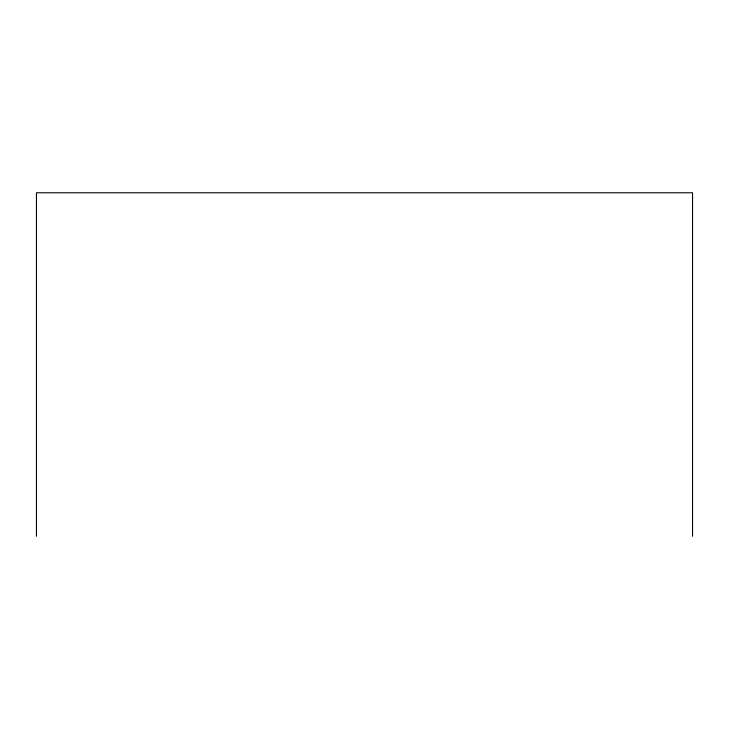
<?xml version="1.0" encoding="UTF-8"?>
<svg xmlns="http://www.w3.org/2000/svg" width="729" height="729" viewBox="0 0 729 729"><rect width="100%" height="100%" fill="white"/><g stroke="black" fill="none" stroke-linecap="round" stroke-linejoin="round"><path stroke-width="1.09" d="M692.55 536.234L692.55 192.766L36.45 192.766L36.45 536.234"/></g></svg>
